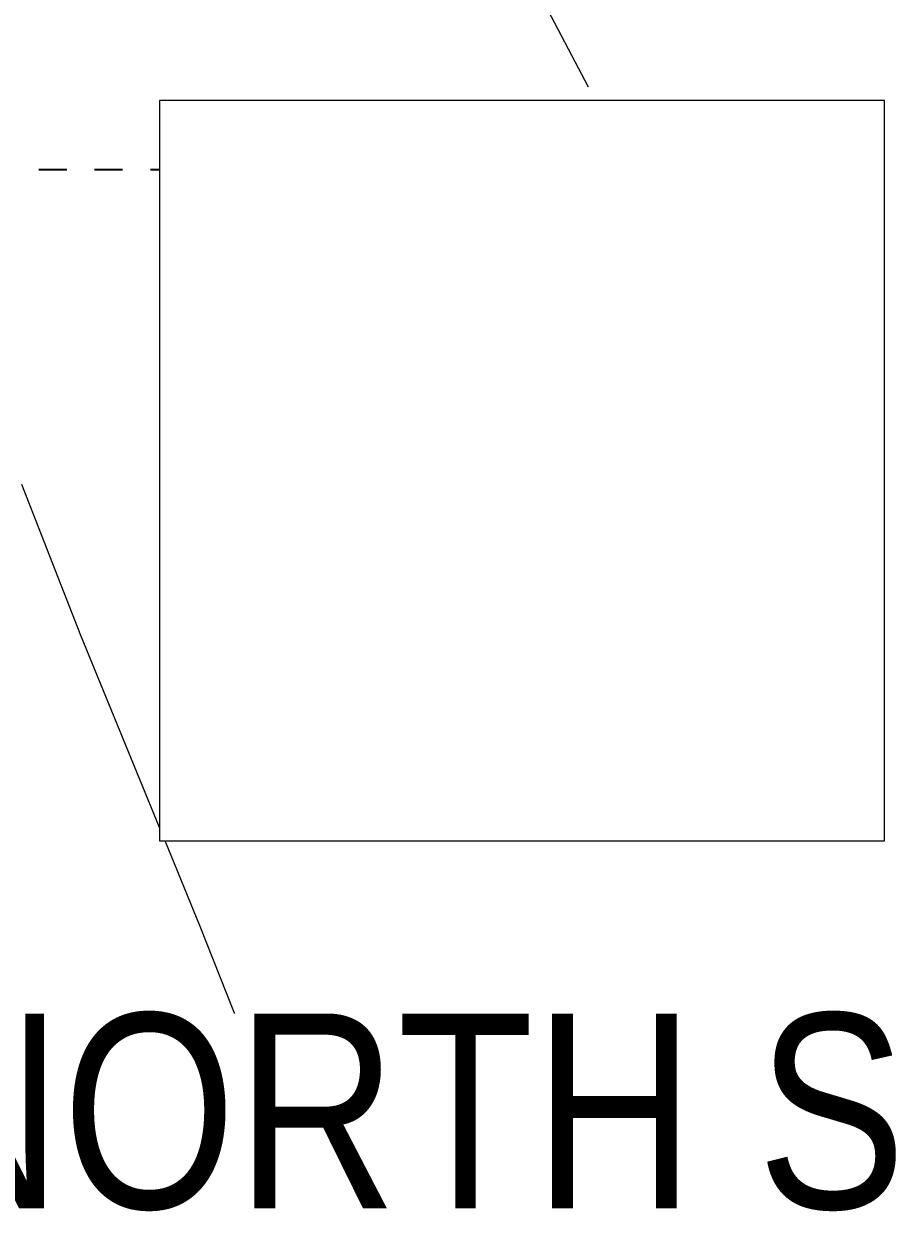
# Model space of a CAD drawing. Header units: metres. Extents: x -1147 to -802, y 5 to 567.
# Drawn here: x -1004.916 to -1001.809, y 530.864 to 535.127 of the extents above; entities that cross this region are included whole.
import ezdxf

# ---------------------------------------------------------------- set-up
doc = ezdxf.new("R2010")
doc.units = ezdxf.units.M
doc.linetypes.add('IMPORT-LNMK-LaneLine3 _3__2_', pattern=[0.012, 0.003, -0.009])
doc.layers.add('A-ANNO-NOTE', color=7, linetype='Continuous', lineweight=9)
doc.layers.add('A-DETL', color=7, linetype='Continuous', lineweight=13)
doc.styles.add('Arial Narrow', font='ARIALN.TTF', dxfattribs={"height": 0.7})

# ---------------------------------------------------------------- blocks, each defined once
blk = doc.blocks.new('T2DPAA-T2D-PWA-SU-M2D-000002_dwg-40815123-DRG-2873010 - GENERAL ARRANGEMENT PLAN')
at = {"color": 254, "lineweight": 18, "true_color": 0xeaeaea}
for p, q in [((-173.9212, 1051.6159), (-173.7328, 1049.1299)), ((-172.101, 1050.3532), (-171.6311, 1050.6977)), ((-172.695, 1049.9029), (-172.101, 1050.3532)), ((-173.0009, 1049.6711), (-172.7359, 1049.8719)), ((-169.0449, 1049.7277), (-169.7299, 1049.0986)), ((-173.7328, 1049.1299), (-173.0009, 1049.6711))]:
    blk.add_line(p, q, dxfattribs=at)
blk = doc.blocks.new('T2DPAA-T2D-PWA-SU-M2D-000100_Survey_rvt-1-DRG-2873010 - GENERAL ARRANGEMENT PLAN')
at = {"color": 254, "lineweight": 18, "true_color": 0xe1e1e1, "rotation": 75.11694444444437}
blk.add_blockref('T2DPAA-T2D-PWA-SU-M2D-000002_dwg-40815123-DRG-2873010 - GENERAL ARRANGEMENT PLAN', (-45.8213, 429.4778), dxfattribs=at)
blk = doc.blocks.new('T2DPAA-T2D-C3S-RW-M2D-100010_dwg-40802999-DRG-2873010 - GENERAL ARRANGEMENT PLAN')
at = {"color": 254, "linetype": 'IMPORT-LNMK-LaneLine3 _3__2_', "lineweight": 25, "true_color": 0xd5d5d5}
for p, q in [((48.8326, -625.2798), (48.9953, -625.8917)), ((45.45, -626.1787), (46.7343, -631.011))]:
    blk.add_line(p, q, dxfattribs=at)
blk = doc.blocks.new('T2DPAA-T2D-PWC-RW-M2D-100010_RoadDesign_rvt-1-DRG-2873010 - GENERAL ARRANGEMENT PLAN')
at = {"color": 254, "lineweight": 18, "true_color": 0xe3e3e3, "rotation": 75.11694444444437}
blk.add_blockref('T2DPAA-T2D-C3S-RW-M2D-100010_dwg-40802999-DRG-2873010 - GENERAL ARRANGEMENT PLAN', (-1722.337, 648.0105), dxfattribs=at)

msp = doc.modelspace()

# ---------------------------------------------------------------- linework, layer by layer
at = {"layer": 'A-DETL', "color": 7, "lineweight": 9, "true_color": 0xffffff}
for p, q in [((-1001.826, 534.8509), (-1004.428, 534.8509)), ((-1004.428, 534.8509), (-1004.428, 532.1933)), ((-1001.826, 532.1933), (-1001.826, 534.8509)), ((-1004.428, 532.1933), (-1001.826, 532.1933))]:
    msp.add_line(p, q, dxfattribs=at)

# ---------------------------------------------------------------- block references
at = {"lineweight": 5}
msp.add_blockref('T2DPAA-T2D-PWC-RW-M2D-100010_RoadDesign_rvt-1-DRG-2873010 - GENERAL ARRANGEMENT PLAN', (100.4304, 0), dxfattribs=at)
at = {"color": 254, "lineweight": 5, "true_color": 0xe1e1e1}
msp.add_blockref('T2DPAA-T2D-PWA-SU-M2D-000100_Survey_rvt-1-DRG-2873010 - GENERAL ARRANGEMENT PLAN', (100.4304, 0), dxfattribs=at)

# ---------------------------------------------------------------- next in the draw order: texts
at = {"layer": 'A-ANNO-NOTE', "insert": (-1005.3558, 531.5734), "char_height": 0.7, "attachment_point": 1, "style": 'Arial Narrow', "bg_fill": 3, "box_fill_scale": 1, "bg_fill_color": 256, "bg_fill_true_color": 13158600, "bg_fill_transparency": 0}
msp.add_mtext('NORTH SOUTH MOTORWAY', dxfattribs=at)

doc.saveas('drawing.dxf')
